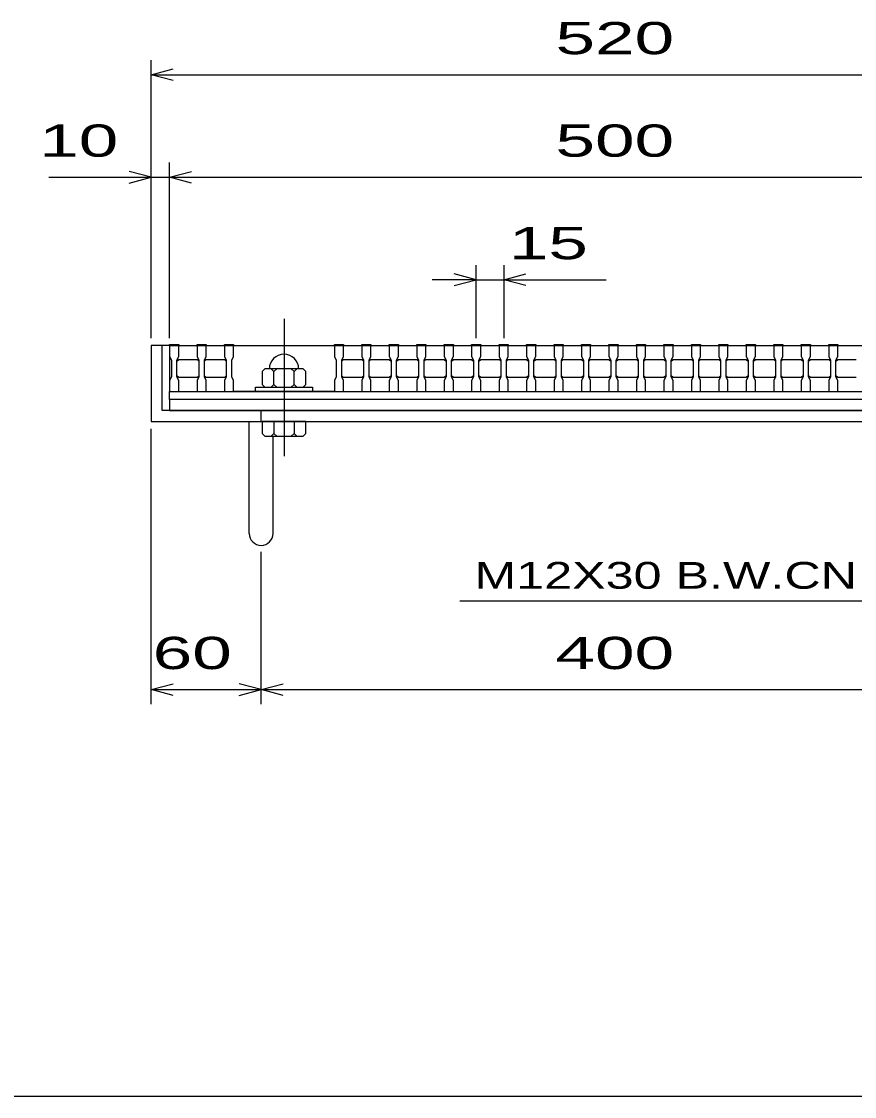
# Model space of a CAD drawing. Units: millimetres, scale not verified. Extents: x -1456 to 1385, y -1026 to 843.
# Drawn here: x -1011 to -556, y -917 to -330 of the extents above; entities that cross this region are included whole.
import ezdxf
from ezdxf.enums import TextEntityAlignment as Align

# ---------------------------------------------------------------- set-up
doc = ezdxf.new("R2010")
doc.units = ezdxf.units.MM
doc.header["$LTSCALE"] = 8
doc.linetypes.add('CHAIN', pattern=[18.5, 12, -1.5, 3.5, -1.5])
for name, color, linetype, lineweight in [('0_2', 150, 'Continuous', 25), ('16', 3, 'Continuous', 25), ('19', 6, 'Continuous', 25), ('22', 4, 'Continuous', 25)]:
    doc.layers.add(name, color=color, linetype=linetype, lineweight=lineweight)
doc.styles.add('ベクトル', font='')
doc.styles.get('ベクトル').set_extended_font_data('ベクトル')

msp = doc.modelspace()

# ---------------------------------------------------------------- linework, layer by layer
at = {"layer": '0_2'}
msp.add_line((1384.8, -917.2), (-1383.2, -917.2), dxfattribs=at)
at = {"layer": '16', "linetype": 'CHAIN'}
msp.add_line((-867.5, -492.4), (-867.5, -567.4), dxfattribs=at)
at = {"layer": '16'}
for p, q in [((-930, -507), (-930, -506.3)), ((-930, -506.3), (-925, -506.3)), ((-930, -507), (-930, -513)), ((-925, -507), (-930, -507)), ((-930, -507), (-930, -532)), ((-930, -507), (-430, -507)), ((-925, -506.3), (-925, -507)), ((-925, -513), (-925, -507)), ((-915, -507), (-915, -506.3)), ((-915, -506.3), (-910, -506.3)), ((-915, -507), (-915, -513)), ((-910, -507), (-915, -507)), ((-910, -506.3), (-910, -507)), ((-910, -513), (-910, -507)), ((-900, -507), (-900, -506.3)), ((-900, -506.3), (-895, -506.3)), ((-900, -507), (-900, -513)), ((-895, -507), (-900, -507)), ((-895, -506.3), (-895, -507)), ((-895, -513), (-895, -507)), ((-895, -507), (-840, -507)), ((-840, -507), (-840, -506.3)), ((-840, -506.3), (-835, -506.3)), ((-840, -507), (-840, -513)), ((-835, -507), (-840, -507)), ((-835, -506.3), (-835, -507)), ((-835, -513), (-835, -507)), ((-825, -507), (-825, -506.3)), ((-825, -506.3), (-820, -506.3)), ((-825, -507), (-825, -513)), ((-820, -507), (-825, -507)), ((-820, -506.3), (-820, -507)), ((-820, -513), (-820, -507)), ((-810, -507), (-810, -506.3)), ((-810, -506.3), (-805, -506.3)), ((-810, -507), (-810, -513)), ((-805, -507), (-810, -507)), ((-805, -506.3), (-805, -507)), ((-805, -513), (-805, -507)), ((-795, -507), (-795, -506.3)), ((-795, -506.3), (-790, -506.3)), ((-795, -507), (-795, -513)), ((-790, -507), (-795, -507)), ((-790, -506.3), (-790, -507)), ((-790, -513), (-790, -507)), ((-780, -507), (-780, -506.3)), ((-780, -506.3), (-775, -506.3)), ((-780, -507), (-780, -513)), ((-775, -507), (-780, -507)), ((-775, -506.3), (-775, -507)), ((-775, -513), (-775, -507)), ((-765, -507), (-765, -506.3)), ((-765, -506.3), (-760, -506.3)), ((-765, -507), (-765, -513)), ((-760, -507), (-765, -507)), ((-760, -506.3), (-760, -507)), ((-760, -513), (-760, -507)), ((-750, -507), (-750, -506.3)), ((-750, -506.3), (-745, -506.3)), ((-750, -507), (-750, -513)), ((-745, -507), (-750, -507)), ((-745, -506.3), (-745, -507)), ((-745, -513), (-745, -507)), ((-735, -507), (-735, -506.3)), ((-735, -506.3), (-730, -506.3)), ((-735, -507), (-735, -513)), ((-730, -507), (-735, -507)), ((-730, -506.3), (-730, -507)), ((-730, -513), (-730, -507)), ((-720, -507), (-720, -506.3)), ((-720, -506.3), (-715, -506.3)), ((-720, -507), (-720, -513)), ((-715, -507), (-720, -507)), ((-715, -506.3), (-715, -507)), ((-715, -513), (-715, -507)), ((-705, -507), (-705, -506.3)), ((-705, -506.3), (-700, -506.3)), ((-705, -507), (-705, -513)), ((-700, -507), (-705, -507)), ((-700, -506.3), (-700, -507)), ((-700, -513), (-700, -507)), ((-690, -507), (-690, -506.3)), ((-690, -506.3), (-685, -506.3)), ((-690, -507), (-690, -513)), ((-685, -507), (-690, -507)), ((-685, -506.3), (-685, -507)), ((-685, -513), (-685, -507)), ((-675, -507), (-675, -506.3)), ((-675, -506.3), (-670, -506.3)), ((-675, -507), (-675, -513)), ((-670, -507), (-675, -507)), ((-670, -506.3), (-670, -507)), ((-670, -513), (-670, -507)), ((-660, -507), (-660, -506.3)), ((-660, -506.3), (-655, -506.3)), ((-660, -507), (-660, -513)), ((-655, -507), (-660, -507)), ((-655, -506.3), (-655, -507)), ((-655, -513), (-655, -507)), ((-645, -507), (-645, -506.3)), ((-645, -506.3), (-640, -506.3)), ((-645, -507), (-645, -513)), ((-640, -507), (-645, -507)), ((-640, -506.3), (-640, -507)), ((-640, -513), (-640, -507)), ((-630, -507), (-630, -506.3)), ((-630, -506.3), (-625, -506.3)), ((-630, -507), (-630, -513)), ((-625, -507), (-630, -507)), ((-625, -506.3), (-625, -507)), ((-625, -513), (-625, -507)), ((-615, -507), (-615, -506.3)), ((-615, -506.3), (-610, -506.3)), ((-615, -507), (-615, -513)), ((-610, -507), (-615, -507)), ((-610, -506.3), (-610, -507)), ((-610, -513), (-610, -507)), ((-600, -507), (-600, -506.3)), ((-600, -506.3), (-595, -506.3)), ((-600, -507), (-600, -513)), ((-595, -507), (-600, -507)), ((-595, -506.3), (-595, -507)), ((-595, -513), (-595, -507)), ((-585, -507), (-585, -506.3)), ((-585, -506.3), (-580, -506.3)), ((-585, -507), (-585, -513)), ((-580, -507), (-585, -507)), ((-580, -506.3), (-580, -507)), ((-580, -513), (-580, -507)), ((-570, -507), (-570, -506.3)), ((-570, -506.3), (-565, -506.3)), ((-570, -507), (-570, -513)), ((-565, -507), (-570, -507)), ((-565, -506.3), (-565, -507)), ((-565, -513), (-565, -507)), ((-930, -513), (-929, -515)), ((-929, -515), (-929, -524)), ((-926, -515), (-925, -513)), ((-926, -515.5), (-925, -514.5)), ((-926, -524), (-926, -515)), ((-925, -514.5), (-915, -514.5)), ((-915, -513), (-914, -515)), ((-915, -514.5), (-914, -515.5)), ((-914, -515), (-914, -524)), ((-911, -515), (-910, -513)), ((-911, -515.5), (-910, -514.5)), ((-911, -524), (-911, -515)), ((-910, -514.5), (-900, -514.5)), ((-900, -513), (-899, -515)), ((-900, -514.5), (-899, -515.5)), ((-899, -515), (-899, -524)), ((-896, -515), (-895, -513)), ((-896, -524), (-896, -515)), ((-840, -513), (-839, -515)), ((-839, -515), (-839, -524)), ((-836, -515), (-835, -513)), ((-836, -515.5), (-835, -514.5)), ((-836, -524), (-836, -515)), ((-835, -514.5), (-825, -514.5)), ((-825, -513), (-824, -515)), ((-825, -514.5), (-824, -515.5)), ((-824, -515), (-824, -524)), ((-821, -515), (-820, -513)), ((-821, -515.5), (-820, -514.5)), ((-821, -524), (-821, -515)), ((-820, -514.5), (-810, -514.5)), ((-810, -513), (-809, -515)), ((-810, -514.5), (-809, -515.5)), ((-809, -515), (-809, -524)), ((-806, -515), (-805, -513)), ((-806, -515.5), (-805, -514.5)), ((-806, -524), (-806, -515)), ((-805, -514.5), (-795, -514.5)), ((-795, -513), (-794, -515)), ((-795, -514.5), (-794, -515.5)), ((-794, -515), (-794, -524)), ((-791, -515), (-790, -513)), ((-791, -515.5), (-790, -514.5)), ((-791, -524), (-791, -515)), ((-790, -514.5), (-780, -514.5)), ((-780, -513), (-779, -515)), ((-780, -514.5), (-779, -515.5)), ((-779, -515), (-779, -524)), ((-776, -515), (-775, -513)), ((-776, -515.5), (-775, -514.5)), ((-776, -524), (-776, -515)), ((-775, -514.5), (-765, -514.5)), ((-765, -513), (-764, -515)), ((-765, -514.5), (-764, -515.5)), ((-764, -515), (-764, -524)), ((-761, -515), (-760, -513)), ((-761, -515.5), (-760, -514.5)), ((-761, -524), (-761, -515)), ((-760, -514.5), (-750, -514.5)), ((-750, -513), (-749, -515)), ((-750, -514.5), (-749, -515.5)), ((-749, -515), (-749, -524)), ((-746, -515), (-745, -513)), ((-746, -515.5), (-745, -514.5)), ((-746, -524), (-746, -515)), ((-745, -514.5), (-735, -514.5)), ((-735, -513), (-734, -515)), ((-735, -514.5), (-734, -515.5)), ((-734, -515), (-734, -524)), ((-731, -515), (-730, -513)), ((-731, -515.5), (-730, -514.5)), ((-731, -524), (-731, -515)), ((-730, -514.5), (-720, -514.5)), ((-720, -513), (-719, -515)), ((-720, -514.5), (-719, -515.5)), ((-719, -515), (-719, -524)), ((-716, -515), (-715, -513)), ((-716, -515.5), (-715, -514.5)), ((-716, -524), (-716, -515)), ((-715, -514.5), (-705, -514.5)), ((-705, -513), (-704, -515)), ((-705, -514.5), (-704, -515.5)), ((-704, -515), (-704, -524)), ((-701, -515), (-700, -513)), ((-701, -515.5), (-700, -514.5)), ((-701, -524), (-701, -515)), ((-700, -514.5), (-690, -514.5)), ((-690, -513), (-689, -515)), ((-690, -514.5), (-689, -515.5)), ((-689, -515), (-689, -524)), ((-686, -515), (-685, -513)), ((-686, -515.5), (-685, -514.5)), ((-686, -524), (-686, -515)), ((-685, -514.5), (-675, -514.5)), ((-675, -513), (-674, -515)), ((-675, -514.5), (-674, -515.5)), ((-674, -515), (-674, -524)), ((-671, -515), (-670, -513)), ((-671, -515.5), (-670, -514.5)), ((-671, -524), (-671, -515)), ((-670, -514.5), (-660, -514.5)), ((-660, -513), (-659, -515)), ((-660, -514.5), (-659, -515.5)), ((-659, -515), (-659, -524)), ((-656, -515), (-655, -513)), ((-656, -515.5), (-655, -514.5)), ((-656, -524), (-656, -515)), ((-655, -514.5), (-645, -514.5)), ((-645, -513), (-644, -515)), ((-645, -514.5), (-644, -515.5)), ((-644, -515), (-644, -524)), ((-641, -515), (-640, -513)), ((-641, -515.5), (-640, -514.5)), ((-641, -524), (-641, -515)), ((-640, -514.5), (-630, -514.5)), ((-630, -513), (-629, -515)), ((-630, -514.5), (-629, -515.5)), ((-629, -515), (-629, -524)), ((-626, -515), (-625, -513)), ((-626, -515.5), (-625, -514.5)), ((-626, -524), (-626, -515)), ((-625, -514.5), (-615, -514.5)), ((-615, -513), (-614, -515)), ((-615, -514.5), (-614, -515.5)), ((-614, -515), (-614, -524)), ((-611, -515), (-610, -513)), ((-611, -515.5), (-610, -514.5)), ((-611, -524), (-611, -515)), ((-610, -514.5), (-600, -514.5)), ((-600, -513), (-599, -515)), ((-600, -514.5), (-599, -515.5)), ((-599, -515), (-599, -524)), ((-596, -515), (-595, -513)), ((-596, -515.5), (-595, -514.5)), ((-596, -524), (-596, -515)), ((-595, -514.5), (-585, -514.5)), ((-585, -513), (-584, -515)), ((-585, -514.5), (-584, -515.5)), ((-584, -515), (-584, -524)), ((-581, -515), (-580, -513)), ((-581, -515.5), (-580, -514.5)), ((-581, -524), (-581, -515)), ((-580, -514.5), (-570, -514.5)), ((-570, -513), (-569, -515)), ((-570, -514.5), (-569, -515.5)), ((-569, -515), (-569, -524)), ((-566, -515), (-565, -513)), ((-566, -515.5), (-565, -514.5)), ((-566, -524), (-566, -515)), ((-565, -514.5), (-555, -514.5)), ((-878, -519.7), (-879.5, -521.2)), ((-879.5, -521.2), (-879.5, -528.2)), ((-857, -519.7), (-878, -519.7)), ((-873, -521.2), (-874.5, -519.7)), ((-871.5, -519.7), (-873, -521.2)), ((-873, -528.2), (-873, -521.2)), ((-862, -521.2), (-863.5, -519.7)), ((-860.5, -519.7), (-862, -521.2)), ((-862, -528.2), (-862, -521.2)), ((-855.5, -521.2), (-857, -519.7)), ((-855.5, -528.2), (-855.5, -521.2)), ((-929, -524), (-930, -526)), ((-930, -526), (-930, -532)), ((-925, -524.5), (-926, -523.5)), ((-925, -526), (-926, -524)), ((-915, -524.5), (-925, -524.5)), ((-925, -532), (-925, -526)), ((-914, -523.5), (-915, -524.5)), ((-914, -524), (-915, -526)), ((-915, -526), (-915, -532)), ((-910, -524.5), (-911, -523.5)), ((-910, -526), (-911, -524)), ((-900, -524.5), (-910, -524.5)), ((-910, -532), (-910, -526)), ((-899, -523.5), (-900, -524.5)), ((-899, -524), (-900, -526)), ((-900, -526), (-900, -532)), ((-895, -526), (-896, -524)), ((-895, -532), (-895, -526)), ((-879.5, -528.2), (-878, -529.7)), ((-874.5, -529.7), (-873, -528.2)), ((-873, -528.2), (-871.5, -529.7)), ((-863.5, -529.7), (-862, -528.2)), ((-862, -528.2), (-860.5, -529.7)), ((-857, -529.7), (-855.5, -528.2)), ((-839, -524), (-840, -526)), ((-840, -526), (-840, -532)), ((-835, -524.5), (-836, -523.5)), ((-835, -526), (-836, -524)), ((-825, -524.5), (-835, -524.5)), ((-835, -532), (-835, -526)), ((-824, -523.5), (-825, -524.5)), ((-824, -524), (-825, -526)), ((-825, -526), (-825, -532)), ((-820, -524.5), (-821, -523.5)), ((-820, -526), (-821, -524)), ((-810, -524.5), (-820, -524.5)), ((-820, -532), (-820, -526)), ((-809, -523.5), (-810, -524.5)), ((-809, -524), (-810, -526)), ((-810, -526), (-810, -532)), ((-805, -524.5), (-806, -523.5)), ((-805, -526), (-806, -524)), ((-795, -524.5), (-805, -524.5)), ((-805, -532), (-805, -526)), ((-794, -523.5), (-795, -524.5)), ((-794, -524), (-795, -526)), ((-795, -526), (-795, -532)), ((-790, -524.5), (-791, -523.5)), ((-790, -526), (-791, -524)), ((-780, -524.5), (-790, -524.5)), ((-790, -532), (-790, -526)), ((-779, -523.5), (-780, -524.5)), ((-779, -524), (-780, -526)), ((-780, -526), (-780, -532)), ((-775, -524.5), (-776, -523.5)), ((-775, -526), (-776, -524)), ((-765, -524.5), (-775, -524.5)), ((-775, -532), (-775, -526)), ((-764, -523.5), (-765, -524.5)), ((-764, -524), (-765, -526)), ((-765, -526), (-765, -532)), ((-760, -524.5), (-761, -523.5)), ((-760, -526), (-761, -524)), ((-750, -524.5), (-760, -524.5)), ((-760, -532), (-760, -526)), ((-749, -523.5), (-750, -524.5)), ((-749, -524), (-750, -526)), ((-750, -526), (-750, -532)), ((-745, -524.5), (-746, -523.5)), ((-745, -526), (-746, -524)), ((-735, -524.5), (-745, -524.5)), ((-745, -532), (-745, -526)), ((-734, -523.5), (-735, -524.5)), ((-734, -524), (-735, -526)), ((-735, -526), (-735, -532)), ((-730, -524.5), (-731, -523.5)), ((-730, -526), (-731, -524)), ((-720, -524.5), (-730, -524.5)), ((-730, -532), (-730, -526)), ((-719, -523.5), (-720, -524.5)), ((-719, -524), (-720, -526)), ((-720, -526), (-720, -532)), ((-715, -524.5), (-716, -523.5)), ((-715, -526), (-716, -524)), ((-705, -524.5), (-715, -524.5)), ((-715, -532), (-715, -526)), ((-704, -523.5), (-705, -524.5)), ((-704, -524), (-705, -526)), ((-705, -526), (-705, -532)), ((-700, -524.5), (-701, -523.5)), ((-700, -526), (-701, -524)), ((-690, -524.5), (-700, -524.5)), ((-700, -532), (-700, -526)), ((-689, -523.5), (-690, -524.5)), ((-689, -524), (-690, -526)), ((-690, -526), (-690, -532)), ((-685, -524.5), (-686, -523.5)), ((-685, -526), (-686, -524)), ((-675, -524.5), (-685, -524.5)), ((-685, -532), (-685, -526)), ((-674, -523.5), (-675, -524.5)), ((-674, -524), (-675, -526)), ((-675, -526), (-675, -532)), ((-670, -524.5), (-671, -523.5)), ((-670, -526), (-671, -524)), ((-660, -524.5), (-670, -524.5)), ((-670, -532), (-670, -526)), ((-659, -523.5), (-660, -524.5)), ((-659, -524), (-660, -526)), ((-660, -526), (-660, -532)), ((-655, -524.5), (-656, -523.5)), ((-655, -526), (-656, -524)), ((-645, -524.5), (-655, -524.5)), ((-655, -532), (-655, -526)), ((-644, -523.5), (-645, -524.5)), ((-644, -524), (-645, -526)), ((-645, -526), (-645, -532)), ((-640, -524.5), (-641, -523.5)), ((-640, -526), (-641, -524)), ((-630, -524.5), (-640, -524.5)), ((-640, -532), (-640, -526)), ((-629, -523.5), (-630, -524.5)), ((-629, -524), (-630, -526)), ((-630, -526), (-630, -532)), ((-625, -524.5), (-626, -523.5)), ((-625, -526), (-626, -524)), ((-615, -524.5), (-625, -524.5)), ((-625, -532), (-625, -526)), ((-614, -523.5), (-615, -524.5)), ((-614, -524), (-615, -526)), ((-615, -526), (-615, -532)), ((-610, -524.5), (-611, -523.5)), ((-610, -526), (-611, -524)), ((-600, -524.5), (-610, -524.5)), ((-610, -532), (-610, -526)), ((-599, -523.5), (-600, -524.5)), ((-599, -524), (-600, -526)), ((-600, -526), (-600, -532)), ((-595, -524.5), (-596, -523.5)), ((-595, -526), (-596, -524)), ((-585, -524.5), (-595, -524.5)), ((-595, -532), (-595, -526)), ((-584, -523.5), (-585, -524.5)), ((-584, -524), (-585, -526)), ((-585, -526), (-585, -532)), ((-580, -524.5), (-581, -523.5)), ((-580, -526), (-581, -524)), ((-570, -524.5), (-580, -524.5)), ((-580, -532), (-580, -526)), ((-569, -523.5), (-570, -524.5)), ((-569, -524), (-570, -526)), ((-570, -526), (-570, -532)), ((-565, -524.5), (-566, -523.5)), ((-565, -526), (-566, -524)), ((-555, -524.5), (-565, -524.5)), ((-565, -532), (-565, -526)), ((-930, -532), (-925, -532)), ((-930, -532), (-430, -532)), ((-930, -532), (-430, -532)), ((-930, -536.5), (-930, -532)), ((-915, -532), (-910, -532)), ((-900, -532), (-895, -532)), ((-840, -532), (-895, -532)), ((-883, -532), (-883, -529.7)), ((-883, -529.7), (-852, -529.7)), ((-852, -532), (-883, -532)), ((-852, -529.7), (-852, -532)), ((-840, -532), (-835, -532)), ((-825, -532), (-820, -532)), ((-810, -532), (-805, -532)), ((-795, -532), (-790, -532)), ((-780, -532), (-775, -532)), ((-765, -532), (-760, -532)), ((-750, -532), (-745, -532)), ((-735, -532), (-730, -532)), ((-720, -532), (-715, -532)), ((-705, -532), (-700, -532)), ((-690, -532), (-685, -532)), ((-675, -532), (-670, -532)), ((-660, -532), (-655, -532)), ((-645, -532), (-640, -532)), ((-630, -532), (-625, -532)), ((-615, -532), (-610, -532)), ((-600, -532), (-595, -532)), ((-585, -532), (-580, -532)), ((-570, -532), (-565, -532)), ((-430, -536.5), (-930, -536.5)), ((-930, -536.5), (-930, -542.5)), ((-930, -542.5), (-430, -542.5))]:
    msp.add_line(p, q, dxfattribs=at)
msp.add_arc((-867.5, -519.7), 8, 0, 180, dxfattribs=at)
at = {"layer": '19'}
for p, q in [((-930, -507), (-940, -507)), ((-940, -507), (-940, -548.5)), ((-934, -542.5), (-934, -507)), ((-426, -542.5), (-934, -542.5)), ((-880, -548.5), (-880, -542.5)), ((-940, -548.5), (-420, -548.5)), ((-886.5, -609.61), (-886.5, -548.5)), ((-879.5, -548.5), (-879.5, -555)), ((-855.5, -548.5), (-879.5, -548.5)), ((-873, -548.5), (-873, -555)), ((-862, -548.5), (-862, -555)), ((-855.5, -555), (-855.5, -548.5)), ((-879.5, -555), (-878, -556.5)), ((-878, -556.5), (-857, -556.5)), ((-873, -555), (-874.5, -556.5)), ((-873.5, -609.61), (-873.5, -556.5)), ((-871.5, -556.5), (-873, -555)), ((-862, -555), (-863.5, -556.5)), ((-860.5, -556.5), (-862, -555)), ((-857, -556.5), (-855.5, -555))]:
    msp.add_line(p, q, dxfattribs=at)
msp.add_arc((-880, -609.61), 6.5, 180, 0, dxfattribs=at)
at = {"layer": '22'}
for p, q in [((-940, -503), (-940, -351)), ((-940, -359), (-928, -355.8)), ((-928, -362.2), (-940, -359)), ((-940, -359), (-420, -359)), ((-940, -503), (-940, -407)), ((-930, -503), (-930, -407)), ((-996, -415), (-940, -415)), ((-940, -415), (-952, -411.8)), ((-952, -418.2), (-940, -415)), ((-940, -415), (-930, -415)), ((-930, -415), (-918, -411.8)), ((-918, -418.2), (-930, -415)), ((-930, -415), (-430, -415)), ((-762.5, -503), (-762.5, -463)), ((-747.5, -463), (-747.5, -503)), ((-762.5, -471), (-774.5, -467.8)), ((-747.5, -471), (-735.5, -467.8)), ((-762.5, -471), (-786.5, -471)), ((-774.5, -474.2), (-762.5, -471)), ((-762.5, -471), (-747.5, -471)), ((-735.5, -474.2), (-747.5, -471)), ((-747.5, -471), (-691.5, -471)), ((-940, -702.9), (-940, -552.5)), ((-880, -702.9), (-880, -619.7)), ((-771.5, -646.5), (-547.5, -646.5)), ((-940, -694.9), (-928, -691.7)), ((-880, -694.9), (-892, -691.7)), ((-880, -694.9), (-868, -691.7)), ((-928, -698.1), (-940, -694.9)), ((-940, -694.9), (-880, -694.9)), ((-892, -698.1), (-880, -694.9)), ((-868, -698.1), (-880, -694.9)), ((-880, -694.9), (-480, -694.9))]:
    msp.add_line(p, q, dxfattribs=at)

# ---------------------------------------------------------------- texts
at = {"layer": '22', "color": 2, "style": 'ベクトル'}
for s, height, width, p in [(' 520 ', 17.6, 1.65, (-730, -339)), (' 10 ', 17.6, 1.65, (-1012, -395)), (' 500 ', 17.6, 1.65, (-730, -395)), (' 15 ', 17.6, 1.65, (-755.5, -451)), ('M12X30 B.W.CN', 14.66, 1.4, (-763.5, -632.5)), (' 60 ', 17.6, 1.65, (-950, -674.9)), (' 400 ', 17.6, 1.65, (-730, -674.9))]:
    msp.add_text(s, height=height, dxfattribs=dict(at, width=width)).set_placement(p, align=Align.MIDDLE_LEFT)

doc.saveas('drawing.dxf')
